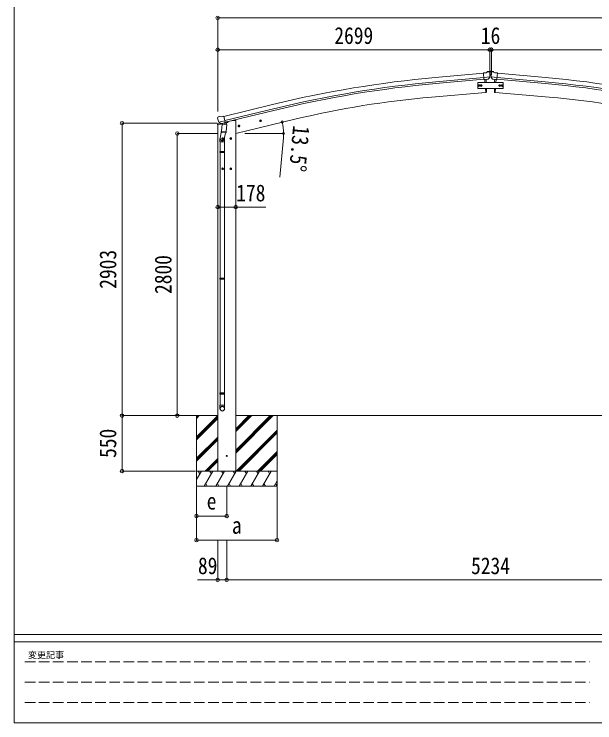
# Model space of a CAD drawing. Units: millimetres at full size, sheet at 1:35. Extents: x -9783 to 9892, y -6828 to 6752.
# Drawn here: x -9783 to -4022, y -6828 to 205 of the extents above; entities that cross this region are included whole.
import ezdxf
from ezdxf.enums import TextEntityAlignment as Align

# ---------------------------------------------------------------- set-up
doc = ezdxf.new("R2010")
doc.units = ezdxf.units.MM
doc.header["$LTSCALE"] = 35
doc.header["$PDMODE"] = 32
doc.header["$PDSIZE"] = 35
doc.linetypes.add('DASHED3', pattern=[4, 3, -1])
for name, color, linetype, lineweight in [('0-0_0', 7, 'Continuous', 9), ('0-1_本体', 4, 'Continuous', 9), ('0-2_部品', 7, 'Continuous', 9), ('0-3_ELV2', 3, 'Continuous', 9), ('0-A_寸法', 6, 'Continuous', 9), ('F-0_240', 7, 'Continuous', 9)]:
    doc.layers.add(name, color=color, linetype=linetype, lineweight=lineweight)
doc.styles.add('ＭＳ ゴシック', font='')
doc.styles.get('ＭＳ ゴシック').set_extended_font_data('MS Gothic')

msp = doc.modelspace()

# ---------------------------------------------------------------- linework, layer by layer
at = {"layer": '0-0_0'}
for p, q in [((-8360.25, -3779.45), (-7763.36, -3779.45)), ((-7974.36, -3806.78), (-7946.98, -3779.4)), ((-7974.36, -3792.64), (-7961.12, -3779.4)), ((-7974.36, -3779.45), (-7974.36, -4479.4)), ((-7974.36, -3990.63), (-7763.36, -3779.63)), ((-7974.36, -4004.77), (-7763.36, -3793.77)), ((-7585.36, -4150.41), (-7214.35, -3779.4)), ((-7585.36, -4122.13), (-7242.63, -3779.4)), ((-7585.36, -4136.27), (-7228.49, -3779.4)), ((-7585.36, -3938.28), (-7426.48, -3779.4)), ((-7585.36, -3924.14), (-7440.62, -3779.4)), ((-7585.36, -3910), (-7454.76, -3779.4)), ((-7585.36, -3779.45), (-4998.91, -3779.45)), ((-7174.36, -3779.4), (-7174.36, -4479.4)), ((-2529.32, -3779.45), (-5715.49, -3779.45)), ((-7974.36, -4018.91), (-7763.36, -3807.91)), ((-7580.5, -4329.4), (-7174.36, -3923.26)), ((-7566.36, -4329.4), (-7174.36, -3937.4)), ((-7974.36, -4202.76), (-7763.36, -3991.76)), ((-7974.36, -4216.9), (-7763.36, -4005.9)), ((-7552.22, -4329.4), (-7174.36, -3951.55)), ((-7974.36, -4231.04), (-7763.36, -4020.05)), ((-7368.37, -4329.4), (-7174.36, -4135.39)), ((-7888.87, -4329.4), (-7763.36, -4203.89)), ((-7874.73, -4329.4), (-7763.36, -4218.03)), ((-7354.23, -4329.4), (-7174.36, -4149.53)), ((-7340.08, -4329.4), (-7174.36, -4163.68)), ((-7860.58, -4329.4), (-7763.36, -4232.18)), ((-7174.36, -4329.4), (-7974.36, -4329.4)), ((-7974.36, -4413.23), (-7925.96, -4329.4)), ((-7940.96, -4355.38), (-7955.96, -4329.4)), ((-7897.09, -4479.4), (-7810.49, -4329.4)), ((-7825.49, -4355.38), (-7840.49, -4329.4)), ((-7781.62, -4479.4), (-7695.02, -4329.4)), ((-7585.36, -4329.4), (-7763.36, -4329.4)), ((-7710.02, -4355.38), (-7725.02, -4329.4)), ((-7666.15, -4479.4), (-7579.55, -4329.4)), ((-7594.55, -4355.38), (-7609.55, -4329.4)), ((-7550.68, -4479.4), (-7464.08, -4329.4)), ((-7479.08, -4355.38), (-7494.08, -4329.4)), ((-7435.21, -4479.4), (-7348.61, -4329.4)), ((-7378.61, -4329.4), (-7363.61, -4355.38)), ((-7319.74, -4479.4), (-7233.14, -4329.4)), ((-7248.14, -4355.38), (-7263.14, -4329.4)), ((-7204.27, -4479.4), (-7174.36, -4427.59)), ((-7974.36, -4479.4), (-7174.36, -4479.4)), ((-7882.1, -4453.42), (-7867.1, -4479.4)), ((-7766.62, -4453.42), (-7751.62, -4479.4)), ((-7651.15, -4453.42), (-7636.16, -4479.4)), ((-7535.69, -4453.42), (-7520.69, -4479.4)), ((-7420.22, -4453.42), (-7405.22, -4479.4)), ((-7304.74, -4453.42), (-7289.75, -4479.4)), ((-7189.27, -4453.42), (-7174.36, -4479.25))]:
    msp.add_line(p, q, dxfattribs=at)
msp.add_circle((-7674.36, -4179.4), 5, dxfattribs=at)
at = {"layer": '0-1_本体'}
for p, q in [((-5127.05, -380.44), (-5604.56, -423.64)), ((-4987.63, -380.44), (-4510.11, -423.64)), ((-5123.29, -423.44), (-5600.68, -466.63)), ((-5121.82, -440.21), (-5599.16, -483.4)), ((-5114.59, -442.6), (-5111.83, -474.15)), ((-5000.09, -442.6), (-5002.85, -474.15)), ((-4992.86, -440.21), (-4515.52, -483.4)), ((-4991.39, -423.44), (-4514, -466.63)), ((-5106.58, -534.15), (-5103.34, -571.2)), ((-5008.1, -534.15), (-5011.34, -571.2)), ((-5103.34, -571.2), (-5641.28, -618.26)), ((-5011.34, -571.2), (-4473.4, -618.26)), ((-7703.89, -809.26), (-7221.01, -691.77)), ((-7693.81, -851.22), (-7210.8, -733.75)), ((-7689.88, -867.6), (-7206.83, -750.11)), ((-6997.28, -838.21), (-7585.33, -979.39)), ((-7763.36, -4329.4), (-7763.36, -892.84)), ((-7661.37, -861.89), (-7609.36, -849.4)), ((-7585.36, -849.4), (-7609.36, -849.4)), ((-7585.36, -849.4), (-7585.36, -4329.4))]:
    msp.add_line(p, q, dxfattribs=at)
at = {"layer": '0-1_本体', "color": 6}
msp.add_line((-7585.36, -1709.58), (-7763.36, -1709.58), dxfattribs=at)
at = {"layer": '0-1_本体'}
for centre, radius, start, end in [((-4608.44, -11433.65), 11054.98, 95.16866, 103.66973), ((-4608.44, -11433.65), 11011.82, 95.16974, 103.66973), ((-4608.44, -11433.65), 10994.98, 95.16974, 103.66973), ((-5506.24, -11433.65), 10994.98, 76.33027, 84.83026), ((-5506.24, -11433.65), 11011.82, 76.33027, 84.83026), ((-5506.24, -11433.65), 11054.98, 76.33027, 84.83134), ((-4842.27, -9833.91), 9250.23, 94.95525, 103.47191), ((-5272.41, -9833.91), 9250.23, 76.52809, 85.04475)]:
    msp.add_arc(centre, radius, start, end, dxfattribs=at)
at = {"layer": '0-2_部品'}
for p, q in [((-5100.67, -375.99), (-5127.24, -378.32)), ((-5121.58, -442.98), (-5127.24, -378.32)), ((-5064.37, -418.28), (-5123.29, -423.44)), ((-5100.67, -375.99), (-5088.95, -369.23)), ((-5074.05, -367.64), (-5087.71, -368.84)), ((-5075.62, -437.77), (-5064.69, -418.83)), ((-5064.91, -373.39), (-5070.4, -368.79)), ((-5063.85, -375.43), (-5063.73, -376.78)), ((-5051.08, -375.43), (-5051.19, -376.77)), ((-5050.55, -418.28), (-4991.64, -423.43)), ((-5039.3, -437.76), (-5050.23, -418.83)), ((-5050.01, -373.39), (-5044.53, -368.79)), ((-5040.88, -367.64), (-5027.21, -368.83)), ((-5014.25, -375.99), (-5025.97, -369.22)), ((-5014.25, -375.99), (-4987.69, -378.31)), ((-4993.35, -442.97), (-4987.69, -378.31)), ((-5111.62, -442.11), (-5121.58, -442.98)), ((-5111.85, -473.83), (-5114.61, -442.36)), ((-5098.74, -463.15), (-5100.24, -441.19)), ((-5098.28, -473.83), (-5098.74, -463.15)), ((-5078.01, -439.17), (-5085.72, -439.84)), ((-5036.91, -439.16), (-5029.21, -439.84)), ((-5016.65, -473.83), (-5016.19, -463.14)), ((-5016.19, -463.14), (-5014.69, -441.19)), ((-5003.31, -442.1), (-4993.35, -442.97)), ((-5003.07, -473.83), (-5000.32, -442.35)), ((-5103.56, -568.68), (-5106.6, -533.83)), ((-5098.16, -568.23), (-5097.32, -542.6)), ((-5097.32, -542.6), (-5097.26, -533.83)), ((-5017.6, -542.6), (-5017.67, -533.83)), ((-5016.77, -568.23), (-5017.6, -542.6)), ((-5011.37, -568.68), (-5008.32, -533.83)), ((-5103.31, -571.45), (-5103.56, -568.68)), ((-5100.7, -571.06), (-5103.31, -571.45)), ((-5014.22, -571.06), (-5011.61, -571.45)), ((-5011.61, -571.45), (-5011.37, -568.68)), ((-7765.18, -825.85), (-7764.91, -827)), ((-7760.97, -817.28), (-7764.82, -823.57)), ((-7757.87, -815.03), (-7744.69, -811.87)), ((-7730.13, -814.54), (-7743.39, -811.84)), ((-7730.13, -814.54), (-7704.2, -808.31)), ((-7335.8, -863.02), (-7340.46, -843.58)), ((-7765.92, -893.46), (-7724.23, -883.45)), ((-7765.92, -886.57), (-7765.92, -893.46)), ((-7738.24, -877.56), (-7763.62, -883.65)), ((-7751.13, -866.16), (-7693.62, -852.35)), ((-7734.28, -881.07), (-7750.66, -866.58)), ((-7731.57, -881.64), (-7724.05, -879.83)), ((-7730.82, -881.18), (-7729.29, -880.81)), ((-7729.29, -880.81), (-7692.58, -872)), ((-7727.45, -881.04), (-7727.5, -881.78)), ((-7726.75, -882.82), (-7700.93, -889.26)), ((-7719.83, -888.17), (-7724.5, -955)), ((-7674.14, -891.36), (-7719.83, -888.17)), ((-7718.05, -884.99), (-7718.28, -888.28)), ((-7698.54, -873.82), (-7699.56, -888.43)), ((-7692.58, -872), (-7691.05, -871.63)), ((-7689.5, -869.53), (-7688.56, -869.59)), ((-7688.56, -869.59), (-7675.24, -884.91)), ((-7684.61, -873.94), (-7665.2, -869.28)), ((-7678.81, -958.2), (-7674.14, -891.36)), ((-7675.24, -884.91), (-7675.69, -891.25)), ((-7661.37, -860.65), (-7661.37, -864.42)), ((-7561.79, -907), (-7542.34, -902.33)), ((-7557.23, -899.22), (-7559.36, -906.41)), ((-7549.93, -897.47), (-7557.23, -899.22)), ((-7549.73, -914.39), (-7554.4, -894.94)), ((-7544.77, -902.91), (-7549.93, -897.47)), ((-7546.9, -910.11), (-7544.77, -902.91)), ((-7347.85, -855.64), (-7328.41, -850.97)), ((-7343.3, -847.86), (-7345.43, -855.05)), ((-7336, -846.1), (-7343.3, -847.86)), ((-7330.83, -851.55), (-7336, -846.1)), ((-7332.96, -858.75), (-7330.83, -851.55)), ((-7722.77, -930.24), (-7738.68, -1026.41)), ((-7725.36, -967.47), (-7724.49, -955)), ((-7724.97, -968.83), (-7724.97, -968.83)), ((-7678.81, -958.2), (-7724.5, -955)), ((-7723.52, -969.61), (-7681.82, -972.52)), ((-7687.25, -972.14), (-7697.98, -1035.73)), ((-7678.83, -958.2), (-7679.71, -970.89)), ((-7740.83, -1063.57), (-7740.83, -1029.22)), ((-7704.36, -1029.64), (-7724.36, -1029.64)), ((-7714.36, -1022.14), (-7720.86, -1025.89)), ((-7720.86, -1025.89), (-7720.86, -1033.39)), ((-7720.86, -1033.39), (-7714.36, -1037.15)), ((-7714.36, -1039.64), (-7714.36, -1019.64)), ((-7707.86, -1025.89), (-7714.36, -1022.14)), ((-7694.83, -1028.91), (-7694.83, -1063.57)), ((-7624.36, -1029.64), (-7644.36, -1029.64)), ((-7634.36, -1022.14), (-7640.86, -1025.89)), ((-7640.86, -1025.89), (-7640.86, -1033.39)), ((-7640.86, -1033.39), (-7634.36, -1037.15)), ((-7634.36, -1039.64), (-7634.36, -1019.64)), ((-7627.86, -1025.89), (-7634.36, -1022.14)), ((-7694.83, -1063.57), (-7740.83, -1063.57)), ((-7738.83, -1063.57), (-7738.83, -1157.57)), ((-7696.83, -1063.57), (-7696.83, -1157.57)), ((-7740.83, -1159.57), (-7739.83, -1157.57)), ((-7694.83, -1159.57), (-7740.83, -1159.57)), ((-7694.83, -1167.57), (-7740.83, -1167.57)), ((-7695.83, -1157.57), (-7739.83, -1157.57)), ((-7695.83, -1169.57), (-7739.83, -1169.57)), ((-7738.83, -1169.57), (-7738.83, -2413.76)), ((-7696.83, -1169.57), (-7696.83, -2413.76)), ((-7694.83, -1159.57), (-7695.83, -1157.57)), ((-7694.83, -1167.57), (-7695.83, -1169.57)), ((-7694.83, -1159.57), (-7694.83, -1167.57)), ((-7704.36, -1329.64), (-7724.36, -1329.64)), ((-7714.36, -1322.14), (-7720.86, -1325.89)), ((-7720.86, -1325.89), (-7720.86, -1333.39)), ((-7720.86, -1333.39), (-7714.36, -1337.15)), ((-7714.36, -1339.64), (-7714.36, -1319.64)), ((-7707.86, -1325.89), (-7714.36, -1322.14)), ((-7624.36, -1329.64), (-7644.36, -1329.64)), ((-7634.36, -1322.14), (-7640.86, -1325.89)), ((-7640.86, -1325.89), (-7640.86, -1333.39)), ((-7640.86, -1333.39), (-7634.36, -1337.15)), ((-7634.36, -1339.64), (-7634.36, -1319.64)), ((-7627.86, -1325.89), (-7634.36, -1322.14)), ((-7740.83, -2415.76), (-7739.83, -2413.76)), ((-7694.83, -2415.76), (-7740.83, -2415.76)), ((-7694.83, -2423.76), (-7740.83, -2423.76)), ((-7695.83, -2413.76), (-7739.83, -2413.76)), ((-7695.83, -2425.76), (-7739.83, -2425.76)), ((-7738.83, -2425.76), (-7738.83, -3553.94)), ((-7696.83, -2425.76), (-7696.83, -3553.94)), ((-7694.83, -2415.76), (-7695.83, -2413.76)), ((-7694.83, -2423.76), (-7695.83, -2425.76)), ((-7694.83, -2415.76), (-7694.83, -2423.76)), ((-7740.83, -3555.94), (-7739.83, -3553.94)), ((-7694.83, -3555.94), (-7740.83, -3555.94)), ((-7694.83, -3563.94), (-7740.83, -3563.94)), ((-7695.83, -3553.94), (-7739.83, -3553.94)), ((-7695.83, -3565.94), (-7739.83, -3565.94)), ((-7738.83, -3565.94), (-7738.83, -3675.94)), ((-7696.83, -3565.94), (-7696.83, -3675.94)), ((-7694.83, -3555.94), (-7695.83, -3553.94)), ((-7694.83, -3563.94), (-7695.83, -3565.94)), ((-7694.83, -3555.94), (-7694.83, -3563.94)), ((-7740.83, -3710.09), (-7740.83, -3675.94)), ((-7694.83, -3675.94), (-7740.83, -3675.94)), ((-7694.83, -3710.09), (-7694.83, -3675.94))]:
    msp.add_line(p, q, dxfattribs=at)
for points in [[(-5064.3, -417.65), (-5064.59, -418.64), (-5064.69, -418.83)], [(-5050.63, -417.65), (-5050.34, -418.63), (-5050.23, -418.83)], [(-5111.62, -442.11), (-5111.35, -442.17), (-5085.97, -439.95), (-5085.72, -439.84)], [(-5003.31, -442.1), (-5003.58, -442.17), (-5028.95, -439.95), (-5029.21, -439.84)], [(-7698.77, -873.76), (-7689.04, -871.43), (-7704.2, -808.31)], [(-7751.4, -865.58), (-7750.82, -866.43), (-7750.66, -866.58)], [(-7698.77, -873.76), (-7699, -873.92), (-7723.77, -879.86), (-7724.05, -879.83)], [(-7559.36, -906.41), (-7554.2, -911.86), (-7546.9, -910.11)], [(-7345.43, -855.05), (-7340.26, -860.5), (-7332.96, -858.75)], [(-7714.36, -1037.15), (-7707.86, -1033.39), (-7707.86, -1025.89)], [(-7634.36, -1037.15), (-7627.86, -1033.39), (-7627.86, -1025.89)], [(-7740.83, -1159.57), (-7740.83, -1167.57), (-7739.83, -1169.57)], [(-7714.36, -1337.15), (-7707.86, -1333.39), (-7707.86, -1325.89)], [(-7634.36, -1337.15), (-7627.86, -1333.39), (-7627.86, -1325.89)], [(-7740.83, -2415.76), (-7740.83, -2423.76), (-7739.83, -2425.76)], [(-7740.83, -3555.94), (-7740.83, -3563.94), (-7739.83, -3565.94)]]:
    msp.add_lwpolyline(points, dxfattribs=at)
for centre, radius in [((-5149.46, -503.83), 6.5), ((-4965.46, -503.83), 6.5), ((-7552.06, -904.66), 8.5), ((-7552.06, -904.66), 7.7), ((-7552.06, -904.66), 6.5), ((-7338.13, -853.3), 8.5), ((-7338.13, -853.3), 7.7), ((-7338.13, -853.3), 6.5), ((-7714.36, -1029.64), 8.5), ((-7714.36, -1029.64), 7.7), ((-7714.36, -1029.64), 6.5), ((-7634.36, -1029.64), 8.5), ((-7634.36, -1029.64), 7.7), ((-7634.36, -1029.64), 6.5), ((-7714.36, -1329.64), 8.5), ((-7714.36, -1329.64), 7.7), ((-7714.36, -1329.64), 6.5), ((-7634.36, -1329.64), 8.5), ((-7634.36, -1329.64), 7.7), ((-7634.36, -1329.64), 6.5)]:
    msp.add_circle(centre, radius, dxfattribs=at)
at = {"layer": '0-2_部品', "color": 4}
msp.add_circle((-7674.36, -4179.4), 4.5, dxfattribs=at)
at = {"layer": '0-2_部品'}
for centre, radius, start, end in [((-5087.45, -371.82), 3, 95, 120), ((-5073.61, -372.62), 5, 50.00648, 94.99352), ((-5265.36, -394.42), 202.4, 353.4085, 5), ((-4849.57, -394.41), 202.4, 175, 186.5915), ((-5041.31, -372.62), 5, 85.00648, 129.99352), ((-5027.47, -371.82), 3, 60, 85), ((-5101.14, -568.1), 3, 278.50322, 357.46219), ((-5013.78, -568.09), 3, 182.53781, 261.49678), ((-7568.1, -779.76), 202.4, 193.5, 205.09125), ((-7756.7, -819.89), 5, 103.5, 148.5), ((-7743.99, -814.78), 3, 78.5, 103.5), ((-7762.92, -886.57), 3, 103.5, 180), ((-7730.93, -880.69), 0.5, 248.23754, 283.5), ((-7727.95, -881), 0.5, 356, 103.5), ((-7726.5, -881.85), 1, 176, 256), ((-7700.58, -888.29), 1.03, 250.03897, 351.96569), ((-7697.94, -873.9), 0.604, 100.59842, 172.20595), ((-7691.17, -871.15), 0.5, 283.5, 318.76246), ((-7666.37, -864.42), 5, 283.5, 0), ((-7723.42, -967.64), 1.95, 175.04017, 217.47766), ((-7723.38, -967.61), 2, 217.40962, 266), ((-7681.68, -970.53), 2, 266, 349.46843), ((-7710.83, -1029.22), 30, 177.45142, 180)]:
    msp.add_arc(centre, radius, start, end, dxfattribs=at)
for centre, major_axis, ratio, start_param, end_param in [((-5059.52, -371.39), (-15.35, 3.44), 0.101033, 5.9751426, 5.9753737), ((-5066.84, -375.69), (2.71, -1.31), 0.997474, 0.5366567, 1.3225652), ((-5048.08, -375.69), (-2.71, -1.31), 0.997474, 4.9606201, 5.7465286), ((-5055.4, -371.38), (15.35, 3.44), 0.101033, 0.3078116, 0.3080427), ((-5078.28, -436.17), (1.62, -2.54), 0.997631, 5.8041905, 5.8929484), ((-5078.35, -436.06), (-3.5, 2.17), 0.650902, 2.1145521, 2.1873627), ((-5078.22, -436.26), (1.62, -2.54), 0.997631, 5.965759, 6.7621801), ((-5036.7, -436.26), (-1.62, -2.54), 0.997631, 5.8041905, 6.6006116), ((-5036.58, -436.06), (3.5, 2.17), 0.650902, 4.0958226, 4.1686332), ((-5036.64, -436.17), (-1.62, -2.54), 0.997631, 0.3902369, 0.4789948), ((-7762.26, -825.14), (-1.57, -2.57), 0.99628, 4.712389, 5.4996506), ((-7732.29, -878.82), (-0.73, -2.92), 0.997631, 5.8041905, 6.6006116), ((-7732.23, -878.59), (2.63, 3.16), 0.650902, 4.0958226, 4.1686332), ((-7732.27, -878.72), (-0.73, -2.92), 0.997631, 0.3902369, 0.4789948), ((-7717.83, -1028.91), (23, 0), 0.996195, 2.5560258, 6.5663028), ((-7717.83, -1028.91), (21, 0), 0.996195, 2.9349147, 5.9512394), ((-7717.83, -3708.34), (-23, 0), 0.996195, 3.1415927, 6.2831853), ((-7717.83, -3710.09), (-23, 0), 0.996195, 3.1415927, 6.2831853), ((-7717.83, -3710.09), (0, -23.43), 0.981806, 4.712389, 7.8539816)]:
    msp.add_ellipse(centre, major_axis=major_axis, ratio=ratio, start_param=start_param, end_param=end_param, dxfattribs=at)
msp.add_ellipse((-7717.83, -3710.09), major_axis=(21, 0), ratio=0.996195, dxfattribs=at)
at = {"layer": '0-3_ELV2'}
for p, q in [((-5061.46, -360.57), (-5085.6, -362.68)), ((-5063.21, -402.07), (-5051.82, -402.07)), ((-5061.46, -360.57), (-5053.46, -360.57)), ((-5056.2, -365.29), (-5055.36, -365.29)), ((-5056.2, -397.99), (-5055.36, -397.99)), ((-5053.46, -360.57), (-5029.32, -362.68)), ((-5025.96, -368.5), (-5029.32, -362.68)), ((-5025.96, -369.17), (-5025.96, -368.5))]:
    msp.add_line(p, q, dxfattribs=at)
at = {"layer": '0-3_ELV2', "color": 6}
for p, q in [((-7763.21, -5409.55), (-7674.21, -5409.55)), ((-7674.21, -5409.55), (-2440.19, -5409.55))]:
    msp.add_line(p, q, dxfattribs=at)
at = {"layer": '0-3_ELV2'}
for points in [[(-5088.96, -369.08), (-5088.96, -368.5), (-5085.6, -362.68)], [(-5058.72, -364.45), (-5059.56, -364.45), (-5059.56, -365.29), (-5058.72, -365.29)], [(-5058.72, -397.15), (-5059.56, -397.15), (-5059.56, -397.99), (-5058.72, -397.99)], [(-5057.04, -363.61), (-5057.04, -362.77), (-5057.88, -362.77), (-5057.88, -363.61)], [(-5057.88, -366.13), (-5057.88, -366.97), (-5057.04, -366.97), (-5057.04, -366.13)], [(-5057.04, -396.31), (-5057.04, -395.47), (-5057.88, -395.47), (-5057.88, -396.31)], [(-5057.88, -398.83), (-5057.88, -399.67), (-5057.04, -399.67), (-5057.04, -398.83)], [(-5055.36, -365.29), (-5055.36, -364.45), (-5056.2, -364.45)], [(-5055.36, -397.99), (-5055.36, -397.15), (-5056.2, -397.15)]]:
    msp.add_lwpolyline(points, dxfattribs=at)
for points in [[(-4932.46, -533.83), (-4932.46, -473.83), (-5182.46, -473.83), (-5182.46, -533.83)], [(-5180.47, -503.83), (-5176.72, -497.33), (-5169.21, -497.33), (-5165.46, -503.83), (-5169.21, -510.33), (-5176.72, -510.33)], [(-5156.97, -503.83), (-5153.22, -497.33), (-5145.71, -497.33), (-5141.96, -503.83), (-5145.71, -510.33), (-5153.22, -510.33)], [(-4957.96, -503.83), (-4961.71, -497.33), (-4969.22, -497.33), (-4972.97, -503.83), (-4969.22, -510.33), (-4961.71, -510.33)], [(-4934.46, -503.83), (-4938.21, -497.33), (-4945.72, -497.33), (-4949.47, -503.83), (-4945.72, -510.33), (-4938.21, -510.33)]]:
    msp.add_lwpolyline(points, close=True, dxfattribs=at)
for centre, radius in [((-5057.46, -364.87), 3.5), ((-5057.46, -397.57), 3.5), ((-5172.96, -503.83), 8.5), ((-5172.96, -503.83), 7.7), ((-5172.96, -503.83), 6.5), ((-5149.46, -503.83), 8.5), ((-5149.46, -503.83), 7.7), ((-5149.46, -503.83), 6.5), ((-4965.46, -503.83), 8.5), ((-4965.46, -503.83), 7.7), ((-4965.46, -503.83), 6.5), ((-4941.96, -503.83), 8.5), ((-4941.96, -503.83), 7.7), ((-4941.96, -503.83), 6.5)]:
    msp.add_circle(centre, radius, dxfattribs=at)
for centre, start, end in [((-5058.72, -363.61), 270, 0), ((-5058.72, -366.13), 0, 90), ((-5058.72, -396.31), 270, 0), ((-5058.72, -398.83), 0, 90), ((-5056.2, -363.61), 180, 270), ((-5056.2, -366.13), 90, 180), ((-5056.2, -396.31), 180, 270), ((-5056.2, -398.83), 90, 180)]:
    msp.add_arc(centre, 0.84, start, end, dxfattribs=at)
at = {"layer": '0-A_寸法'}
for p, q in [((-7763.36, 168.96), (-7763.36, -147.66)), ((-7763.36, 168.96), (-2349.36, 168.96)), ((-7763.36, -147.66), (-7763.36, -147.66)), ((-7763.36, -147.66), (-7763.36, -759.41)), ((-7763.36, -147.66), (-5064.36, -147.66)), ((-5064.36, -147.66), (-5064.36, -397.42)), ((-5048.36, -147.66), (-5064.36, -147.66)), ((-5048.36, -147.66), (-5048.36, -397.42)), ((-2349.36, -147.66), (-5048.36, -147.66)), ((-8712.94, -876.4), (-7767.85, -876.4)), ((-8712.94, -3779.4), (-8712.94, -876.4)), ((-8164.97, -979.4), (-7767.85, -979.4)), ((-8164.97, -3779.4), (-8164.97, -979.4)), ((-7495.86, -979.4), (-7109.01, -979.4)), ((-7111.86, -1021.86), (-7146.22, -1414.36)), ((-7585.36, -1709.58), (-7285.36, -1709.58)), ((-8712.94, -3779.4), (-7984.82, -3779.4)), ((-8712.94, -4329.4), (-8712.94, -3779.4)), ((-8712.94, -4329.4), (-7984.82, -4329.4)), ((-7974.61, -5015.76), (-7974.61, -4486.82)), ((-7974.61, -4775.79), (-7974.61, -4486.82)), ((-7674.36, -4775.79), (-7674.36, -4486.82)), ((-7174.61, -5015.76), (-7174.61, -4486.82)), ((-7674.36, -4775.79), (-7974.61, -4775.79)), ((-7974.61, -5015.76), (-7174.61, -5015.76)), ((-7763.21, -5409.55), (-7763.21, -5015.76)), ((-7674.21, -5409.55), (-7674.21, -5015.76)), ((-7763.21, -5409.55), (-7963.21, -5409.55))]:
    msp.add_line(p, q, dxfattribs=at)
for centre in [(-7123.46, -865.75), (-7110.01, -979.4)]:
    msp.add_circle(centre, 10.62, dxfattribs=at)
for start, end in [(0, 13.5), (354.99678, 0)]:
    msp.add_arc((-7596.86, -979.4), 486.86, start, end, dxfattribs=at)
for p in [(-7763.36, 168.96), (-7763.36, -147.66), (-5064.36, -147.66), (-5048.36, -147.66), (-8712.94, -876.4), (-8164.97, -979.4), (-7763.36, -1709.58), (-7585.36, -1709.58), (-8712.94, -3779.4), (-8164.97, -3779.4), (-8712.94, -4329.4), (-7974.61, -4775.79), (-7674.36, -4775.79), (-7974.61, -5015.76), (-7174.61, -5015.76), (-7763.21, -5409.55), (-7674.21, -5409.55)]:
    msp.add_point(p, dxfattribs=at)
at = {"layer": 'F-0_240', "color": 5}
for p, q in [((-9783.03, 6751.9), (-9783.03, -6828.1)), ((-9783.03, -5953.1), (9396.97, -5953.1)), ((-9783.03, -6023.1), (6285.75, -6023.1)), ((-9783.03, -6828.1), (9396.97, -6828.1))]:
    msp.add_line(p, q, dxfattribs=at)
at = {"layer": 'F-0_240', "color": 4, "linetype": 'DASHED3'}
for p, q in [((-9678.03, -6224.35), (-4074.25, -6224.35)), ((-9678.03, -6425.6), (-4074.25, -6425.6)), ((-9678.03, -6626.85), (-4074.25, -6626.85))]:
    msp.add_line(p, q, dxfattribs=at)

# ---------------------------------------------------------------- texts
at = {"layer": '0-A_寸法', "color": 7, "style": 'ＭＳ ゴシック', "width": 0.85}
for s, p in [('2699', (-6606.36, -140.66)), ('16', (-5152.61, -140.66)), ('178', (-7579.74, -1702.58)), ('e', (-7872.74, -4761.41)), ('a', (-7622.74, -5001.39)), ('89', (-7959.46, -5402.55)), ('5234', (-5249.7, -5402.55))]:
    msp.add_text(s, height=166.8, dxfattribs=at).set_placement(p, align=Align.BOTTOM_LEFT)
for s, rotation, p in [('13.5°', 264.997, (-7064.71, -891.73)), ('2903', 90, (-8719.94, -2520.4)), ('2800', 90, (-8171.97, -2571.9)), ('550', 90, (-8719.94, -4198.78))]:
    msp.add_text(s, height=166.8, rotation=rotation, dxfattribs=at).set_placement(p, align=Align.BOTTOM_LEFT)
at = {"layer": 'F-0_240', "style": 'ＭＳ ゴシック'}
msp.add_text('変更記事', height=64.15, dxfattribs=at).set_placement((-9646.27, -6206.85), align=Align.BOTTOM_LEFT)

doc.saveas('drawing.dxf')
